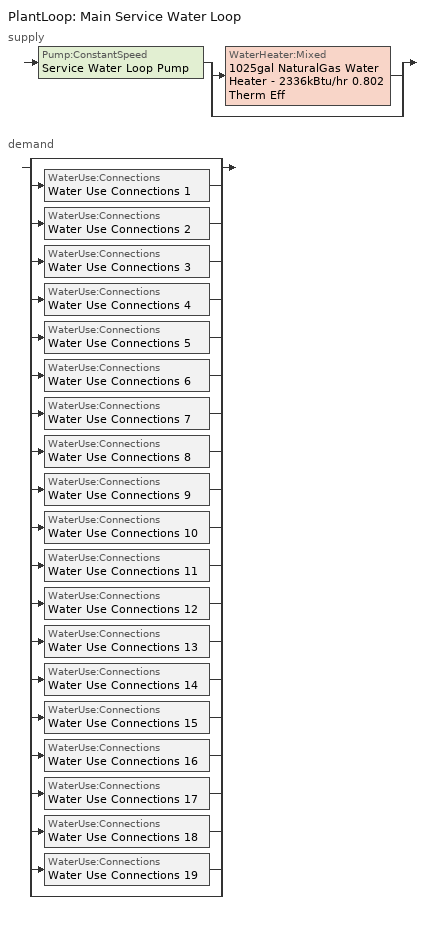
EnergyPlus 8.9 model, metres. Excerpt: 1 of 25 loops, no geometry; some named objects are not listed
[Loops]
PlantLoop 'Main Service Water Loop'
 supply: Pump:ConstantSpeed 'Service Water Loop Pump' > split
  | WaterHeater:Mixed '1025gal NaturalGas Water Heater - 2336kBtu/hr 0.802 Therm Eff'
  | bypass
 demand: split
  | bypass
  | WaterUse:Connections 'Water Use Connections 1'
  | WaterUse:Connections 'Water Use Connections 2'
  | WaterUse:Connections 'Water Use Connections 3'
  | WaterUse:Connections 'Water Use Connections 4'
  | WaterUse:Connections 'Water Use Connections 5'
  | WaterUse:Connections 'Water Use Connections 6'
  | WaterUse:Connections 'Water Use Connections 7'
  | WaterUse:Connections 'Water Use Connections 8'
  | WaterUse:Connections 'Water Use Connections 9'
  | WaterUse:Connections 'Water Use Connections 10'
  | WaterUse:Connections 'Water Use Connections 11'
  | WaterUse:Connections 'Water Use Connections 12'
  | WaterUse:Connections 'Water Use Connections 13'
  | WaterUse:Connections 'Water Use Connections 14'
  | WaterUse:Connections 'Water Use Connections 15'
  | WaterUse:Connections 'Water Use Connections 16'
  | WaterUse:Connections 'Water Use Connections 17'
  | WaterUse:Connections 'Water Use Connections 18'
  | WaterUse:Connections 'Water Use Connections 19'
  | bypass
[SetpointManager:Scheduled]
Service hot water setpoint manager: Control Variable=Temperature; Schedule=Service Water Loop Temp - 140F
[PlantLoop]
Main Service Water Loop: Fluid Type=Water; Plant Equipment Operation Scheme=Main Service Water Loop Operation Schemes; Maximum Loop Temperature {C}=60; Minimum Loop Temperature {C}=10; Maximum Loop Flow Rate {m3/s}=Autosize; Minimum Loop Flow Rate {m3/s}=0; Plant Loop Volume {m3}=Autocalculate; Load Distribution Scheme=Optimal; Plant Loop Demand Calculation Scheme=SingleSetpoint
[Sizing:Plant]
Main Service Water Loop: Loop Type=Heating; Design Loop Exit Temperature {C}=60; Loop Design Temperature Difference {deltaC}=5; Sizing Option=NonCoincident; Zone Timesteps in Averaging Window=1; Coincident Sizing Factor Mode=None
[Pump:ConstantSpeed]
Service Water Loop Pump: Design Flow Rate {m3/s}=Autosize; Design Pump Head {Pa}=1.31043e+06; Design Power Consumption {W}=Autosize; Motor Efficiency=0.895; Fraction of Motor Inefficiencies to Fluid Stream=0; Pump Control Type=Intermittent; Design Power Sizing Method=PowerPerFlowPerPressure; Design Electric Power per Unit Flow Rate {W/(m3/s)}=348701.1; Design Shaft Power per Unit Flow Rate per Unit Head=1.28205
[PlantEquipmentOperationSchemes]
Main Service Water Loop Operation Schemes: Control Scheme Object Type 1=PlantEquipmentOperation:HeatingLoad; Control Scheme Name 1=Main Service Water Loop Heating Operation Scheme; Control Scheme Schedule Name 1=Always On Discrete
[PlantEquipmentList]
Main Service Water Loop Heating Equipment List: WaterHeater:Mixed, 1025gal NaturalGas Water Heater - 2336kBtu/hr 0.802 Therm Eff
[PlantEquipmentOperation:HeatingLoad]
Main Service Water Loop Heating Operation Scheme: Load Range Lower Limit 1 {W}=0; Load Range Upper Limit 1 {W}=1000000000; Range Equipment List Name 1=Main Service Water Loop Heating Equipment List
[WaterHeater:Mixed]
1025gal NaturalGas Water Heater - 2336kBtu/hr 0.802 Therm Eff: Tank Volume {m3}=3.87816; Setpoint Temperature Schedule=Service Water Loop Temp - 140F; Deadband Temperature Difference {deltaC}=2; Maximum Temperature Limit {C}=82.2222; Heater Control Type=Cycle; Heater Maximum Capacity {W}=684479; Heater Ignition Minimum Flow Rate {m3/s}=0; Heater Ignition Delay {s}=0; Heater Fuel Type=NaturalGas; Heater Thermal Efficiency=0.802206; Part Load Factor Curve=SWH-EFFFPLR-NECB2011; Off Cycle Parasitic Fuel Consumption Rate {W}=20; Off Cycle Parasitic Fuel Type=NaturalGas; Off Cycle Parasitic Heat Fraction to Tank=0.8; On Cycle Parasitic Fuel Consumption Rate {W}=0; On Cycle Parasitic Fuel Type=NaturalGas; On Cycle Parasitic Heat Fraction to Tank=0; Ambient Temperature Indicator=Schedule; Ambient Temperature Schedule=Water Heater Ambient Temp Schedule - 70F; Off Cycle Loss Coefficient to Ambient Temperature {W/K}=38.8278; Off Cycle Loss Fraction to Zone=1; On Cycle Loss Coefficient to Ambient Temperature {W/K}=38.8278; On Cycle Loss Fraction to Zone=1; Use Side Effectiveness=1; Source Side Effectiveness=1; Use Side Design Flow Rate {m3/s}=Autosize; Source Side Design Flow Rate {m3/s}=Autosize; Indirect Water Heating Recovery Time {hr}=1.5; Source Side Flow Control Mode=IndirectHeatPrimarySetpoint
[WaterUse:Connections]
Name | Water Use Equipment Name 1
Water Use Connections 1 | Fire station sleeping quarters-space function Service Water Use 4.21gal/min
Water Use Connections 2 | Gymnasium/fitness centre exercise area-space function Service Water Use 2.84gal/min
Water Use Connections 3 | Gymnasium/fitness centre playing area-space function Service Water Use 2.84gal/min
Water Use Connections 4 | Health care facility exam/treatment room-space function Service Water Use 0.71gal/min
Water Use Connections 5 | Health care facility imaging room-space function Service Water Use 0.71gal/min
Water Use Connections 6 | Health care facility nursery-space function Service Water Use 0.71gal/min
Water Use Connections 7 | Health care facility nurses station-space function Service Water Use 0.36gal/min
Water Use Connections 8 | Health care facility operating room-space function Service Water Use 2.37gal/min
Water Use Connections 9 | Health care facility patient room-space function Service Water Use 0.71gal/min
Water Use Connections 10 | Health care facility physical therapy room-space function Service Water Use 0.36gal/min
Water Use Connections 11 | Health care facility recovery room-space function Service Water Use 1.89gal/min
Water Use Connections 12 | Library reading area-space function Service Water Use 0.95gal/min
Water Use Connections 13 | Library stacks-space function Service Water Use 0.71gal/min
Water Use Connections 14 | Manufacturing facility detailed manufacturing area-space function Service Water Use 0.47gal/min
Water Use Connections 15 | Manufacturing facility equipment room-space function Service Water Use 0.47gal/min
Water Use Connections 16 | Manufacturing facility extra high bay area (> 15 m floor-to-ceiling height)-space function Service Water Use 0.47gal/min
Water Use Connections 17 | Manufacturing facility high bay area (7.5 to 15 m floor-to-ceiling height)-space function Service Water Use 0.47gal/min
Water Use Connections 18 | Manufacturing facility low bay area (< 7.5 m floor-to-ceiling height)-space function Service Water Use 0.47gal/min
Water Use Connections 19 | Museum general exhibition area-space function Service Water Use 2.53gal/min
[WaterUse:Equipment]
Name | Peak Flow Rate {m3/s} | Flow Rate Fraction Schedule | Target Temperature Schedule | Zone | Sensible Fraction Schedule | Latent Fraction Schedule
Fire station sleeping quarters-space function Service Water Use 4.21gal/min | 0.000265562 | NECB-G-Service Water Heating | Schedule Ruleset 5 | Sp-Fire station sleeping quarters-Space Function Sys-3 Flr-4 Sch-G HPlcmt-core ZN | Schedule Ruleset 3 | Schedule Ruleset 4
Gymnasium/fitness centre exercise area-space function Service Water Use 2.84gal/min | 0.000179254 | NECB-B-Service Water Heating | Schedule Ruleset 8 | Sp-Gymnasium/Fitness centre exercise area-Space Function Sys-6 Flr-4 Sch-B HPlcmt-north ZN | Schedule Ruleset 6 | Schedule Ruleset 7
Gymnasium/fitness centre playing area-space function Service Water Use 2.84gal/min | 0.000179254 | NECB-B-Service Water Heating | Schedule Ruleset 11 | Sp-Gymnasium/Fitness centre playing area-Space Function Sys-6 Flr-4 Sch-B HPlcmt-west ZN | Schedule Ruleset 9 | Schedule Ruleset 10
Health care facility exam/treatment room-space function Service Water Use 0.71gal/min | 4.48135e-05 | NECB-C-Service Water Heating | Schedule Ruleset 14 | Sp-Health care facility exam/treatment room-Space Function Sys-3 Flr-3 Sch-C HPlcmt-east ZN | Schedule Ruleset 12 | Schedule Ruleset 13
Health care facility imaging room-space function Service Water Use 0.71gal/min | 4.48135e-05 | NECB-H-Service Water Heating | Schedule Ruleset 17 | Sp-Health care facility imaging room-Space Function Sys-3 Flr-3 Sch-H HPlcmt-west ZN | Schedule Ruleset 15 | Schedule Ruleset 16
Health care facility nursery-space function Service Water Use 0.71gal/min | 4.48135e-05 | NECB-H-Service Water Heating | Schedule Ruleset 20 | Sp-Health care facility nursery-Space Function Sys-3 Flr-4 Sch-H HPlcmt-east ZN | Schedule Ruleset 18 | Schedule Ruleset 19
Health care facility nurses station-space function Service Water Use 0.36gal/min | 2.24068e-05 | NECB-H-Service Water Heating | Schedule Ruleset 23 | Sp-Health care facility nurses station-Space Function Sys-3 Flr-1 Sch-H HPlcmt-west ZN | Schedule Ruleset 21 | Schedule Ruleset 22
Health care facility operating room-space function Service Water Use 2.37gal/min | 0.000149378 | NECB-H-Service Water Heating | Schedule Ruleset 26 | Sp-Health care facility operating room-Space Function Sys-3 Flr-1 Sch-H HPlcmt-north ZN | Schedule Ruleset 24 | Schedule Ruleset 25
Health care facility patient room-space function Service Water Use 0.71gal/min | 4.48135e-05 | NECB-H-Service Water Heating | Schedule Ruleset 29 | Sp-Health care facility patient room-Space Function Sys-3 Flr-1 Sch-H HPlcmt-south ZN | Schedule Ruleset 27 | Schedule Ruleset 28
Health care facility physical therapy room-space function Service Water Use 0.36gal/min | 2.24068e-05 | NECB-C-Service Water Heating | Schedule Ruleset 32 | Sp-Health care facility physical therapy room-Space Function Sys-3 Flr-1 Sch-C HPlcmt-east ZN | Schedule Ruleset 30 | Schedule Ruleset 31
Health care facility recovery room-space function Service Water Use 1.89gal/min | 0.000119503 | NECB-H-Service Water Heating | Schedule Ruleset 35 | Sp-Health care facility recovery room-Space Function Sys-3 Flr-3 Sch-H HPlcmt-core ZN | Schedule Ruleset 33 | Schedule Ruleset 34
Library reading area-space function Service Water Use 0.95gal/min | 5.97514e-05 | NECB-C-Service Water Heating | Schedule Ruleset 38 | Sp-Library reading area-Space Function Sys-6 Flr-1 Sch-C HPlcmt-core ZN | Schedule Ruleset 36 | Schedule Ruleset 37
Library stacks-space function Service Water Use 0.71gal/min | 4.48135e-05 | NECB-C-Service Water Heating | Schedule Ruleset 41 | Sp-Library stacks-Space Function Sys-6 Flr-2 Sch-C HPlcmt-west ZN | Schedule Ruleset 39 | Schedule Ruleset 40
Manufacturing facility detailed manufacturing area-space function Service Water Use 0.47gal/min | 2.98757e-05 | NECB-A-Service Water Heating | Schedule Ruleset 44 | Sp-Manufacturing facility detailed manufacturing area-Space Function Sys-3 Flr-3 Sch-A HPlcmt-north ZN | Schedule Ruleset 42 | Schedule Ruleset 43
Manufacturing facility equipment room-space function Service Water Use 0.47gal/min | 2.98757e-05 | NECB-A-Service Water Heating | Schedule Ruleset 47 | Sp-Manufacturing facility equipment room-Space Function Sys-3 Flr-2 Sch-A HPlcmt-east ZN | Schedule Ruleset 45 | Schedule Ruleset 46
Manufacturing facility extra high bay area (> 15 m floor-to-ceiling height)-space function Service Water Use 0.47gal/min | 2.98757e-05 | NECB-A-Service Water Heating | Schedule Ruleset 50 | Sp-Manufacturing facility extra high bay area (> 15 m floor-to-ceiling height)-Space Function Sys-3 Flr-3 Sch-A HPlcmt-south ZN | Schedule Ruleset 48 | Schedule Ruleset 49
Manufacturing facility high bay area (7.5 to 15 m floor-to-ceiling height)-space function Service Water Use 0.47gal/min | 2.98757e-05 | NECB-A-Service Water Heating | Schedule Ruleset 53 | Sp-Manufacturing facility high bay area (7.5 to 15 m floor-to-ceiling height)-Space Function Sys-3 Flr-2 Sch-A HPlcmt-north ZN | Schedule Ruleset 51 | Schedule Ruleset 52
Manufacturing facility low bay area (< 7.5 m floor-to-ceiling height)-space function Service Water Use 0.47gal/min | 2.98757e-05 | NECB-A-Service Water Heating | Schedule Ruleset 56 | Sp-Manufacturing facility low bay area (< 7.5 m floor-to-ceiling height)-Space Function Sys-3 Flr-2 Sch-A HPlcmt-south ZN | Schedule Ruleset 54 | Schedule Ruleset 55
Museum general exhibition area-space function Service Water Use 2.53gal/min | 0.000159337 | NECB-C-Service Water Heating | Schedule Ruleset 59 | Sp-Museum general exhibition area-Space Function Sys-2 Flr-2 Sch-C HPlcmt-core ZN | Schedule Ruleset 57 | Schedule Ruleset 58
[Schedule:Day:Interval]
NECB-A-Service Water Heating Default; NECB-A-Service Water Heating Default|Wkdy Day: No, 07:00, 0.05, 08:00, 0.1, 10:00, 0.5, 16:00, 0.9, 17:00, 0.7, 18:00, 0.5, 19:00, 0.3, 22:00, 0.2, 24:00, 0.05
NECB-A-Service Water Heating Sat Day; NECB-A-Service Water Heating Sun|Hol Day; Schedule Day 12; Schedule Day 15; Schedule Day 18; Schedule Day 21; Schedule Day 24; Schedule Day 27; Schedule Day 30; Schedule Day 33; Schedule Day 36; Schedule Day 39; Schedule Day 42; Schedule Day 45; Schedule Day 48; Schedule Day 51; Schedule Day 54; Schedule Day 57; Schedule Day 60; Schedule Day 63; Schedule Day 66: No, 24:00, 0.05
NECB-B-Service Water Heating Default; NECB-B-Service Water Heating Default|Wkdy Day: No, 01:00, 0.6, 02:00, 0.5, 09:00, 0.05, 11:00, 0.7, 12:00, 0.4, 13:00, 0.5, 15:00, 0.6, 16:00, 0.4, 18:00, 0.3, 19:00, 0.4, 20:00, 0.5, 22:00, 0.8, 24:00, 0.9
NECB-B-Service Water Heating Sat Day: No, 01:00, 0.7, 02:00, 0.6, 09:00, 0.05, 11:00, 0.7, 12:00, 0.4, 13:00, 0.5, 15:00, 0.6, 16:00, 0.4, 18:00, 0.3, 19:00, 0.4, 20:00, 0.5, 22:00, 0.8, 24:00, 0.9
NECB-B-Service Water Heating Sun|Hol Day: No, 01:00, 0.5, 02:00, 0.6, 09:00, 0.05, 11:00, 0.7, 12:00, 0.4, 13:00, 0.5, 15:00, 0.6, 16:00, 0.4, 18:00, 0.3, 19:00, 0.4, 20:00, 0.5, 22:00, 0.8, 24:00, 0.5
NECB-C-Service Water Heating Default; NECB-C-Service Water Heating Default|Wkdy Day: No, 08:00, 0.05, 09:00, 0.1, 10:00, 0.2, 11:00, 0.3, 12:00, 0.4, 16:00, 0.8, 17:00, 0.6, 18:00, 0.4, 19:00, 0.3, 21:00, 0.2, 24:00, 0.05
NECB-C-Service Water Heating Sat Day: No, 08:00, 0.05, 09:00, 0.1, 10:00, 0.2, 11:00, 0.3, 12:00, 0.5, 16:00, 0.9, 17:00, 0.7, 18:00, 0.5, 19:00, 0.3, 21:00, 0.2, 24:00, 0.05
NECB-C-Service Water Heating Sun|Hol Day: No, 08:00, 0.05, 09:00, 0.1, 10:00, 0.2, 11:00, 0.3, 12:00, 0.5, 17:00, 0.9, 18:00, 0.5, 19:00, 0.3, 24:00, 0.05
NECB-G-Service Water Heating Default; NECB-G-Service Water Heating Default|Wkdy Day: No, 01:00, 0.1, 06:00, 0.05, 07:00, 0.2, 08:00, 0.8, 09:00, 0.7, 10:00, 0.5, 11:00, 0.4, 14:00, 0.2, 15:00, 0.3, 17:00, 0.5, 19:00, 0.7, 21:00, 0.4, 23:00, 0.2, 24:00, 0.1
NECB-G-Service Water Heating Sat Day: No, 01:00, 0.1, 07:00, 0.05, 08:00, 0.2, 11:00, 0.5, 15:00, 0.3, 16:00, 0.7, 17:00, 0.9, 19:00, 0.7, 20:00, 0.6, 21:00, 0.5, 22:00, 0.4, 23:00, 0.3, 24:00, 0.2
NECB-G-Service Water Heating Sun|Hol Day: No, 01:00, 0.1, 08:00, 0.05, 09:00, 0.2, 11:00, 0.3, 13:00, 0.2, 14:00, 0.3, 15:00, 0.4, 16:00, 0.5, 17:00, 0.6, 18:00, 0.7, 19:00, 0.4, 20:00, 0.3, 24:00, 0.2
NECB-H-Service Water Heating Default; NECB-H-Service Water Heating Default|Wkdy Day; NECB-H-Service Water Heating Sat Day; NECB-H-Service Water Heating Sun|Hol Day: No, 24:00, 0.9
Schedule Day 11; Schedule Day 14; Schedule Day 17; Schedule Day 20; Schedule Day 23; Schedule Day 26; Schedule Day 29; Schedule Day 32; Schedule Day 35; Schedule Day 38; Schedule Day 41; Schedule Day 44; Schedule Day 47; Schedule Day 50; Schedule Day 53; Schedule Day 56; Schedule Day 59; Schedule Day 62; Schedule Day 65: No, 24:00, 0.2
Schedule Day 13; Schedule Day 16; Schedule Day 19; Schedule Day 22; Schedule Day 25; Schedule Day 28; Schedule Day 31; Schedule Day 34; Schedule Day 37; Schedule Day 40; Schedule Day 43; Schedule Day 46; Schedule Day 49; Schedule Day 52; Schedule Day 55; Schedule Day 58; Schedule Day 61; Schedule Day 64; Schedule Day 67; Service Water Loop Temp - 140F Default: No, 24:00, 60
Water Heater Ambient Temp Schedule - 70F Default: No, 24:00, 21.1111
[Schedule:Week:Daily]
NECB-A-Service Water Heating Week Rule - Jan1-Dec31: NECB-A-Service Water Heating Sun|Hol Day, NECB-A-Service Water Heating Default|Wkdy Day, NECB-A-Service Water Heating Default|Wkdy Day, NECB-A-Service Water Heating Default|Wkdy Day, NECB-A-Service Water Heating Default|Wkdy Day, NECB-A-Service Water Heating Default|Wkdy Day, NECB-A-Service Water Heating Sat Day, NECB-A-Service Water Heating Default, NECB-A-Service Water Heating Default, NECB-A-Service Water Heating Default, NECB-A-Service Water Heating Default, NECB-A-Service Water Heating Default
NECB-B-Service Water Heating Week Rule - Jan1-Dec31: NECB-B-Service Water Heating Sun|Hol Day, NECB-B-Service Water Heating Default|Wkdy Day, NECB-B-Service Water Heating Default|Wkdy Day, NECB-B-Service Water Heating Default|Wkdy Day, NECB-B-Service Water Heating Default|Wkdy Day, NECB-B-Service Water Heating Default|Wkdy Day, NECB-B-Service Water Heating Sat Day, NECB-B-Service Water Heating Default, NECB-B-Service Water Heating Default, NECB-B-Service Water Heating Default, NECB-B-Service Water Heating Default, NECB-B-Service Water Heating Default
NECB-C-Service Water Heating Week Rule - Jan1-Dec31: NECB-C-Service Water Heating Sun|Hol Day, NECB-C-Service Water Heating Default|Wkdy Day, NECB-C-Service Water Heating Default|Wkdy Day, NECB-C-Service Water Heating Default|Wkdy Day, NECB-C-Service Water Heating Default|Wkdy Day, NECB-C-Service Water Heating Default|Wkdy Day, NECB-C-Service Water Heating Sat Day, NECB-C-Service Water Heating Default, NECB-C-Service Water Heating Default, NECB-C-Service Water Heating Default, NECB-C-Service Water Heating Default, NECB-C-Service Water Heating Default
NECB-G-Service Water Heating Week Rule - Jan1-Dec31: NECB-G-Service Water Heating Sun|Hol Day, NECB-G-Service Water Heating Default|Wkdy Day, NECB-G-Service Water Heating Default|Wkdy Day, NECB-G-Service Water Heating Default|Wkdy Day, NECB-G-Service Water Heating Default|Wkdy Day, NECB-G-Service Water Heating Default|Wkdy Day, NECB-G-Service Water Heating Sat Day, NECB-G-Service Water Heating Default, NECB-G-Service Water Heating Default, NECB-G-Service Water Heating Default, NECB-G-Service Water Heating Default, NECB-G-Service Water Heating Default
NECB-H-Service Water Heating Week Rule - Jan1-Dec31: NECB-H-Service Water Heating Sun|Hol Day, NECB-H-Service Water Heating Default|Wkdy Day, NECB-H-Service Water Heating Default|Wkdy Day, NECB-H-Service Water Heating Default|Wkdy Day, NECB-H-Service Water Heating Default|Wkdy Day, NECB-H-Service Water Heating Default|Wkdy Day, NECB-H-Service Water Heating Sat Day, NECB-H-Service Water Heating Default, NECB-H-Service Water Heating Default, NECB-H-Service Water Heating Default, NECB-H-Service Water Heating Default, NECB-H-Service Water Heating Default
Schedule Ruleset 10 Week Rule - Jan1-Dec31: Schedule Day 18, Schedule Day 18, Schedule Day 18, Schedule Day 18, Schedule Day 18, Schedule Day 18, Schedule Day 18, Schedule Day 18, Schedule Day 18, Schedule Day 18, Schedule Day 18, Schedule Day 18
Schedule Ruleset 11 Week Rule - Jan1-Dec31: Schedule Day 19, Schedule Day 19, Schedule Day 19, Schedule Day 19, Schedule Day 19, Schedule Day 19, Schedule Day 19, Schedule Day 19, Schedule Day 19, Schedule Day 19, Schedule Day 19, Schedule Day 19
Schedule Ruleset 12 Week Rule - Jan1-Dec31: Schedule Day 20, Schedule Day 20, Schedule Day 20, Schedule Day 20, Schedule Day 20, Schedule Day 20, Schedule Day 20, Schedule Day 20, Schedule Day 20, Schedule Day 20, Schedule Day 20, Schedule Day 20
Schedule Ruleset 13 Week Rule - Jan1-Dec31: Schedule Day 21, Schedule Day 21, Schedule Day 21, Schedule Day 21, Schedule Day 21, Schedule Day 21, Schedule Day 21, Schedule Day 21, Schedule Day 21, Schedule Day 21, Schedule Day 21, Schedule Day 21
Schedule Ruleset 14 Week Rule - Jan1-Dec31: Schedule Day 22, Schedule Day 22, Schedule Day 22, Schedule Day 22, Schedule Day 22, Schedule Day 22, Schedule Day 22, Schedule Day 22, Schedule Day 22, Schedule Day 22, Schedule Day 22, Schedule Day 22
Schedule Ruleset 15 Week Rule - Jan1-Dec31: Schedule Day 23, Schedule Day 23, Schedule Day 23, Schedule Day 23, Schedule Day 23, Schedule Day 23, Schedule Day 23, Schedule Day 23, Schedule Day 23, Schedule Day 23, Schedule Day 23, Schedule Day 23
Schedule Ruleset 16 Week Rule - Jan1-Dec31: Schedule Day 24, Schedule Day 24, Schedule Day 24, Schedule Day 24, Schedule Day 24, Schedule Day 24, Schedule Day 24, Schedule Day 24, Schedule Day 24, Schedule Day 24, Schedule Day 24, Schedule Day 24
Schedule Ruleset 17 Week Rule - Jan1-Dec31: Schedule Day 25, Schedule Day 25, Schedule Day 25, Schedule Day 25, Schedule Day 25, Schedule Day 25, Schedule Day 25, Schedule Day 25, Schedule Day 25, Schedule Day 25, Schedule Day 25, Schedule Day 25
Schedule Ruleset 18 Week Rule - Jan1-Dec31: Schedule Day 26, Schedule Day 26, Schedule Day 26, Schedule Day 26, Schedule Day 26, Schedule Day 26, Schedule Day 26, Schedule Day 26, Schedule Day 26, Schedule Day 26, Schedule Day 26, Schedule Day 26
Schedule Ruleset 19 Week Rule - Jan1-Dec31: Schedule Day 27, Schedule Day 27, Schedule Day 27, Schedule Day 27, Schedule Day 27, Schedule Day 27, Schedule Day 27, Schedule Day 27, Schedule Day 27, Schedule Day 27, Schedule Day 27, Schedule Day 27
Schedule Ruleset 20 Week Rule - Jan1-Dec31: Schedule Day 28, Schedule Day 28, Schedule Day 28, Schedule Day 28, Schedule Day 28, Schedule Day 28, Schedule Day 28, Schedule Day 28, Schedule Day 28, Schedule Day 28, Schedule Day 28, Schedule Day 28
Schedule Ruleset 21 Week Rule - Jan1-Dec31: Schedule Day 29, Schedule Day 29, Schedule Day 29, Schedule Day 29, Schedule Day 29, Schedule Day 29, Schedule Day 29, Schedule Day 29, Schedule Day 29, Schedule Day 29, Schedule Day 29, Schedule Day 29
Schedule Ruleset 22 Week Rule - Jan1-Dec31: Schedule Day 30, Schedule Day 30, Schedule Day 30, Schedule Day 30, Schedule Day 30, Schedule Day 30, Schedule Day 30, Schedule Day 30, Schedule Day 30, Schedule Day 30, Schedule Day 30, Schedule Day 30
Schedule Ruleset 23 Week Rule - Jan1-Dec31: Schedule Day 31, Schedule Day 31, Schedule Day 31, Schedule Day 31, Schedule Day 31, Schedule Day 31, Schedule Day 31, Schedule Day 31, Schedule Day 31, Schedule Day 31, Schedule Day 31, Schedule Day 31
Schedule Ruleset 24 Week Rule - Jan1-Dec31: Schedule Day 32, Schedule Day 32, Schedule Day 32, Schedule Day 32, Schedule Day 32, Schedule Day 32, Schedule Day 32, Schedule Day 32, Schedule Day 32, Schedule Day 32, Schedule Day 32, Schedule Day 32
Schedule Ruleset 25 Week Rule - Jan1-Dec31: Schedule Day 33, Schedule Day 33, Schedule Day 33, Schedule Day 33, Schedule Day 33, Schedule Day 33, Schedule Day 33, Schedule Day 33, Schedule Day 33, Schedule Day 33, Schedule Day 33, Schedule Day 33
Schedule Ruleset 26 Week Rule - Jan1-Dec31: Schedule Day 34, Schedule Day 34, Schedule Day 34, Schedule Day 34, Schedule Day 34, Schedule Day 34, Schedule Day 34, Schedule Day 34, Schedule Day 34, Schedule Day 34, Schedule Day 34, Schedule Day 34
Schedule Ruleset 27 Week Rule - Jan1-Dec31: Schedule Day 35, Schedule Day 35, Schedule Day 35, Schedule Day 35, Schedule Day 35, Schedule Day 35, Schedule Day 35, Schedule Day 35, Schedule Day 35, Schedule Day 35, Schedule Day 35, Schedule Day 35
Schedule Ruleset 28 Week Rule - Jan1-Dec31: Schedule Day 36, Schedule Day 36, Schedule Day 36, Schedule Day 36, Schedule Day 36, Schedule Day 36, Schedule Day 36, Schedule Day 36, Schedule Day 36, Schedule Day 36, Schedule Day 36, Schedule Day 36
Schedule Ruleset 29 Week Rule - Jan1-Dec31: Schedule Day 37, Schedule Day 37, Schedule Day 37, Schedule Day 37, Schedule Day 37, Schedule Day 37, Schedule Day 37, Schedule Day 37, Schedule Day 37, Schedule Day 37, Schedule Day 37, Schedule Day 37
Schedule Ruleset 3 Week Rule - Jan1-Dec31: Schedule Day 11, Schedule Day 11, Schedule Day 11, Schedule Day 11, Schedule Day 11, Schedule Day 11, Schedule Day 11, Schedule Day 11, Schedule Day 11, Schedule Day 11, Schedule Day 11, Schedule Day 11
Schedule Ruleset 30 Week Rule - Jan1-Dec31: Schedule Day 38, Schedule Day 38, Schedule Day 38, Schedule Day 38, Schedule Day 38, Schedule Day 38, Schedule Day 38, Schedule Day 38, Schedule Day 38, Schedule Day 38, Schedule Day 38, Schedule Day 38
Schedule Ruleset 31 Week Rule - Jan1-Dec31: Schedule Day 39, Schedule Day 39, Schedule Day 39, Schedule Day 39, Schedule Day 39, Schedule Day 39, Schedule Day 39, Schedule Day 39, Schedule Day 39, Schedule Day 39, Schedule Day 39, Schedule Day 39
Schedule Ruleset 32 Week Rule - Jan1-Dec31: Schedule Day 40, Schedule Day 40, Schedule Day 40, Schedule Day 40, Schedule Day 40, Schedule Day 40, Schedule Day 40, Schedule Day 40, Schedule Day 40, Schedule Day 40, Schedule Day 40, Schedule Day 40
Schedule Ruleset 33 Week Rule - Jan1-Dec31: Schedule Day 41, Schedule Day 41, Schedule Day 41, Schedule Day 41, Schedule Day 41, Schedule Day 41, Schedule Day 41, Schedule Day 41, Schedule Day 41, Schedule Day 41, Schedule Day 41, Schedule Day 41
Schedule Ruleset 34 Week Rule - Jan1-Dec31: Schedule Day 42, Schedule Day 42, Schedule Day 42, Schedule Day 42, Schedule Day 42, Schedule Day 42, Schedule Day 42, Schedule Day 42, Schedule Day 42, Schedule Day 42, Schedule Day 42, Schedule Day 42
Schedule Ruleset 35 Week Rule - Jan1-Dec31: Schedule Day 43, Schedule Day 43, Schedule Day 43, Schedule Day 43, Schedule Day 43, Schedule Day 43, Schedule Day 43, Schedule Day 43, Schedule Day 43, Schedule Day 43, Schedule Day 43, Schedule Day 43
Schedule Ruleset 36 Week Rule - Jan1-Dec31: Schedule Day 44, Schedule Day 44, Schedule Day 44, Schedule Day 44, Schedule Day 44, Schedule Day 44, Schedule Day 44, Schedule Day 44, Schedule Day 44, Schedule Day 44, Schedule Day 44, Schedule Day 44
Schedule Ruleset 37 Week Rule - Jan1-Dec31: Schedule Day 45, Schedule Day 45, Schedule Day 45, Schedule Day 45, Schedule Day 45, Schedule Day 45, Schedule Day 45, Schedule Day 45, Schedule Day 45, Schedule Day 45, Schedule Day 45, Schedule Day 45
Schedule Ruleset 38 Week Rule - Jan1-Dec31: Schedule Day 46, Schedule Day 46, Schedule Day 46, Schedule Day 46, Schedule Day 46, Schedule Day 46, Schedule Day 46, Schedule Day 46, Schedule Day 46, Schedule Day 46, Schedule Day 46, Schedule Day 46
Schedule Ruleset 39 Week Rule - Jan1-Dec31: Schedule Day 47, Schedule Day 47, Schedule Day 47, Schedule Day 47, Schedule Day 47, Schedule Day 47, Schedule Day 47, Schedule Day 47, Schedule Day 47, Schedule Day 47, Schedule Day 47, Schedule Day 47
Schedule Ruleset 4 Week Rule - Jan1-Dec31: Schedule Day 12, Schedule Day 12, Schedule Day 12, Schedule Day 12, Schedule Day 12, Schedule Day 12, Schedule Day 12, Schedule Day 12, Schedule Day 12, Schedule Day 12, Schedule Day 12, Schedule Day 12
Schedule Ruleset 40 Week Rule - Jan1-Dec31: Schedule Day 48, Schedule Day 48, Schedule Day 48, Schedule Day 48, Schedule Day 48, Schedule Day 48, Schedule Day 48, Schedule Day 48, Schedule Day 48, Schedule Day 48, Schedule Day 48, Schedule Day 48
Schedule Ruleset 41 Week Rule - Jan1-Dec31: Schedule Day 49, Schedule Day 49, Schedule Day 49, Schedule Day 49, Schedule Day 49, Schedule Day 49, Schedule Day 49, Schedule Day 49, Schedule Day 49, Schedule Day 49, Schedule Day 49, Schedule Day 49
Schedule Ruleset 42 Week Rule - Jan1-Dec31: Schedule Day 50, Schedule Day 50, Schedule Day 50, Schedule Day 50, Schedule Day 50, Schedule Day 50, Schedule Day 50, Schedule Day 50, Schedule Day 50, Schedule Day 50, Schedule Day 50, Schedule Day 50
Schedule Ruleset 43 Week Rule - Jan1-Dec31: Schedule Day 51, Schedule Day 51, Schedule Day 51, Schedule Day 51, Schedule Day 51, Schedule Day 51, Schedule Day 51, Schedule Day 51, Schedule Day 51, Schedule Day 51, Schedule Day 51, Schedule Day 51
Schedule Ruleset 44 Week Rule - Jan1-Dec31: Schedule Day 52, Schedule Day 52, Schedule Day 52, Schedule Day 52, Schedule Day 52, Schedule Day 52, Schedule Day 52, Schedule Day 52, Schedule Day 52, Schedule Day 52, Schedule Day 52, Schedule Day 52
Schedule Ruleset 45 Week Rule - Jan1-Dec31: Schedule Day 53, Schedule Day 53, Schedule Day 53, Schedule Day 53, Schedule Day 53, Schedule Day 53, Schedule Day 53, Schedule Day 53, Schedule Day 53, Schedule Day 53, Schedule Day 53, Schedule Day 53
Schedule Ruleset 46 Week Rule - Jan1-Dec31: Schedule Day 54, Schedule Day 54, Schedule Day 54, Schedule Day 54, Schedule Day 54, Schedule Day 54, Schedule Day 54, Schedule Day 54, Schedule Day 54, Schedule Day 54, Schedule Day 54, Schedule Day 54
Schedule Ruleset 47 Week Rule - Jan1-Dec31: Schedule Day 55, Schedule Day 55, Schedule Day 55, Schedule Day 55, Schedule Day 55, Schedule Day 55, Schedule Day 55, Schedule Day 55, Schedule Day 55, Schedule Day 55, Schedule Day 55, Schedule Day 55
Schedule Ruleset 48 Week Rule - Jan1-Dec31: Schedule Day 56, Schedule Day 56, Schedule Day 56, Schedule Day 56, Schedule Day 56, Schedule Day 56, Schedule Day 56, Schedule Day 56, Schedule Day 56, Schedule Day 56, Schedule Day 56, Schedule Day 56
Schedule Ruleset 49 Week Rule - Jan1-Dec31: Schedule Day 57, Schedule Day 57, Schedule Day 57, Schedule Day 57, Schedule Day 57, Schedule Day 57, Schedule Day 57, Schedule Day 57, Schedule Day 57, Schedule Day 57, Schedule Day 57, Schedule Day 57
Schedule Ruleset 5 Week Rule - Jan1-Dec31: Schedule Day 13, Schedule Day 13, Schedule Day 13, Schedule Day 13, Schedule Day 13, Schedule Day 13, Schedule Day 13, Schedule Day 13, Schedule Day 13, Schedule Day 13, Schedule Day 13, Schedule Day 13
Schedule Ruleset 50 Week Rule - Jan1-Dec31: Schedule Day 58, Schedule Day 58, Schedule Day 58, Schedule Day 58, Schedule Day 58, Schedule Day 58, Schedule Day 58, Schedule Day 58, Schedule Day 58, Schedule Day 58, Schedule Day 58, Schedule Day 58
Schedule Ruleset 51 Week Rule - Jan1-Dec31: Schedule Day 59, Schedule Day 59, Schedule Day 59, Schedule Day 59, Schedule Day 59, Schedule Day 59, Schedule Day 59, Schedule Day 59, Schedule Day 59, Schedule Day 59, Schedule Day 59, Schedule Day 59
Schedule Ruleset 52 Week Rule - Jan1-Dec31: Schedule Day 60, Schedule Day 60, Schedule Day 60, Schedule Day 60, Schedule Day 60, Schedule Day 60, Schedule Day 60, Schedule Day 60, Schedule Day 60, Schedule Day 60, Schedule Day 60, Schedule Day 60
Schedule Ruleset 53 Week Rule - Jan1-Dec31: Schedule Day 61, Schedule Day 61, Schedule Day 61, Schedule Day 61, Schedule Day 61, Schedule Day 61, Schedule Day 61, Schedule Day 61, Schedule Day 61, Schedule Day 61, Schedule Day 61, Schedule Day 61
Schedule Ruleset 54 Week Rule - Jan1-Dec31: Schedule Day 62, Schedule Day 62, Schedule Day 62, Schedule Day 62, Schedule Day 62, Schedule Day 62, Schedule Day 62, Schedule Day 62, Schedule Day 62, Schedule Day 62, Schedule Day 62, Schedule Day 62
Schedule Ruleset 55 Week Rule - Jan1-Dec31: Schedule Day 63, Schedule Day 63, Schedule Day 63, Schedule Day 63, Schedule Day 63, Schedule Day 63, Schedule Day 63, Schedule Day 63, Schedule Day 63, Schedule Day 63, Schedule Day 63, Schedule Day 63
Schedule Ruleset 56 Week Rule - Jan1-Dec31: Schedule Day 64, Schedule Day 64, Schedule Day 64, Schedule Day 64, Schedule Day 64, Schedule Day 64, Schedule Day 64, Schedule Day 64, Schedule Day 64, Schedule Day 64, Schedule Day 64, Schedule Day 64
Schedule Ruleset 57 Week Rule - Jan1-Dec31: Schedule Day 65, Schedule Day 65, Schedule Day 65, Schedule Day 65, Schedule Day 65, Schedule Day 65, Schedule Day 65, Schedule Day 65, Schedule Day 65, Schedule Day 65, Schedule Day 65, Schedule Day 65
Schedule Ruleset 58 Week Rule - Jan1-Dec31: Schedule Day 66, Schedule Day 66, Schedule Day 66, Schedule Day 66, Schedule Day 66, Schedule Day 66, Schedule Day 66, Schedule Day 66, Schedule Day 66, Schedule Day 66, Schedule Day 66, Schedule Day 66
Schedule Ruleset 59 Week Rule - Jan1-Dec31: Schedule Day 67, Schedule Day 67, Schedule Day 67, Schedule Day 67, Schedule Day 67, Schedule Day 67, Schedule Day 67, Schedule Day 67, Schedule Day 67, Schedule Day 67, Schedule Day 67, Schedule Day 67
Schedule Ruleset 6 Week Rule - Jan1-Dec31: Schedule Day 14, Schedule Day 14, Schedule Day 14, Schedule Day 14, Schedule Day 14, Schedule Day 14, Schedule Day 14, Schedule Day 14, Schedule Day 14, Schedule Day 14, Schedule Day 14, Schedule Day 14
Schedule Ruleset 7 Week Rule - Jan1-Dec31: Schedule Day 15, Schedule Day 15, Schedule Day 15, Schedule Day 15, Schedule Day 15, Schedule Day 15, Schedule Day 15, Schedule Day 15, Schedule Day 15, Schedule Day 15, Schedule Day 15, Schedule Day 15
Schedule Ruleset 8 Week Rule - Jan1-Dec31: Schedule Day 16, Schedule Day 16, Schedule Day 16, Schedule Day 16, Schedule Day 16, Schedule Day 16, Schedule Day 16, Schedule Day 16, Schedule Day 16, Schedule Day 16, Schedule Day 16, Schedule Day 16
Schedule Ruleset 9 Week Rule - Jan1-Dec31: Schedule Day 17, Schedule Day 17, Schedule Day 17, Schedule Day 17, Schedule Day 17, Schedule Day 17, Schedule Day 17, Schedule Day 17, Schedule Day 17, Schedule Day 17, Schedule Day 17, Schedule Day 17
Service Water Loop Temp - 140F Week Rule - Jan1-Dec31: Service Water Loop Temp - 140F Default, Service Water Loop Temp - 140F Default, Service Water Loop Temp - 140F Default, Service Water Loop Temp - 140F Default, Service Water Loop Temp - 140F Default, Service Water Loop Temp - 140F Default, Service Water Loop Temp - 140F Default, Service Water Loop Temp - 140F Default, Service Water Loop Temp - 140F Default, Service Water Loop Temp - 140F Default, Service Water Loop Temp - 140F Default, Service Water Loop Temp - 140F Default
Water Heater Ambient Temp Schedule - 70F Week Rule - Jan1-Dec31: Water Heater Ambient Temp Schedule - 70F Default, Water Heater Ambient Temp Schedule - 70F Default, Water Heater Ambient Temp Schedule - 70F Default, Water Heater Ambient Temp Schedule - 70F Default, Water Heater Ambient Temp Schedule - 70F Default, Water Heater Ambient Temp Schedule - 70F Default, Water Heater Ambient Temp Schedule - 70F Default, Water Heater Ambient Temp Schedule - 70F Default, Water Heater Ambient Temp Schedule - 70F Default, Water Heater Ambient Temp Schedule - 70F Default, Water Heater Ambient Temp Schedule - 70F Default, Water Heater Ambient Temp Schedule - 70F Default
[Schedule:Year]
NECB-A-Service Water Heating: NECB-A-Service Water Heating Week Rule - Jan1-Dec31, 1, 1, 12, 31
NECB-B-Service Water Heating: NECB-B-Service Water Heating Week Rule - Jan1-Dec31, 1, 1, 12, 31
NECB-C-Service Water Heating: NECB-C-Service Water Heating Week Rule - Jan1-Dec31, 1, 1, 12, 31
NECB-G-Service Water Heating: NECB-G-Service Water Heating Week Rule - Jan1-Dec31, 1, 1, 12, 31
NECB-H-Service Water Heating: NECB-H-Service Water Heating Week Rule - Jan1-Dec31, 1, 1, 12, 31
Schedule Ruleset 10: Schedule Ruleset 10 Week Rule - Jan1-Dec31, 1, 1, 12, 31
Schedule Ruleset 11: Schedule Ruleset 11 Week Rule - Jan1-Dec31, 1, 1, 12, 31
Schedule Ruleset 12: Schedule Ruleset 12 Week Rule - Jan1-Dec31, 1, 1, 12, 31
Schedule Ruleset 13: Schedule Ruleset 13 Week Rule - Jan1-Dec31, 1, 1, 12, 31
Schedule Ruleset 14: Schedule Ruleset 14 Week Rule - Jan1-Dec31, 1, 1, 12, 31
Schedule Ruleset 15: Schedule Ruleset 15 Week Rule - Jan1-Dec31, 1, 1, 12, 31
Schedule Ruleset 16: Schedule Ruleset 16 Week Rule - Jan1-Dec31, 1, 1, 12, 31
Schedule Ruleset 17: Schedule Ruleset 17 Week Rule - Jan1-Dec31, 1, 1, 12, 31
Schedule Ruleset 18: Schedule Ruleset 18 Week Rule - Jan1-Dec31, 1, 1, 12, 31
Schedule Ruleset 19: Schedule Ruleset 19 Week Rule - Jan1-Dec31, 1, 1, 12, 31
Schedule Ruleset 20: Schedule Ruleset 20 Week Rule - Jan1-Dec31, 1, 1, 12, 31
Schedule Ruleset 21: Schedule Ruleset 21 Week Rule - Jan1-Dec31, 1, 1, 12, 31
Schedule Ruleset 22: Schedule Ruleset 22 Week Rule - Jan1-Dec31, 1, 1, 12, 31
Schedule Ruleset 23: Schedule Ruleset 23 Week Rule - Jan1-Dec31, 1, 1, 12, 31
Schedule Ruleset 24: Schedule Ruleset 24 Week Rule - Jan1-Dec31, 1, 1, 12, 31
Schedule Ruleset 25: Schedule Ruleset 25 Week Rule - Jan1-Dec31, 1, 1, 12, 31
Schedule Ruleset 26: Schedule Ruleset 26 Week Rule - Jan1-Dec31, 1, 1, 12, 31
Schedule Ruleset 27: Schedule Ruleset 27 Week Rule - Jan1-Dec31, 1, 1, 12, 31
Schedule Ruleset 28: Schedule Ruleset 28 Week Rule - Jan1-Dec31, 1, 1, 12, 31
Schedule Ruleset 29: Schedule Ruleset 29 Week Rule - Jan1-Dec31, 1, 1, 12, 31
Schedule Ruleset 3: Schedule Ruleset 3 Week Rule - Jan1-Dec31, 1, 1, 12, 31
Schedule Ruleset 30: Schedule Ruleset 30 Week Rule - Jan1-Dec31, 1, 1, 12, 31
Schedule Ruleset 31: Schedule Ruleset 31 Week Rule - Jan1-Dec31, 1, 1, 12, 31
Schedule Ruleset 32: Schedule Ruleset 32 Week Rule - Jan1-Dec31, 1, 1, 12, 31
Schedule Ruleset 33: Schedule Ruleset 33 Week Rule - Jan1-Dec31, 1, 1, 12, 31
Schedule Ruleset 34: Schedule Ruleset 34 Week Rule - Jan1-Dec31, 1, 1, 12, 31
Schedule Ruleset 35: Schedule Ruleset 35 Week Rule - Jan1-Dec31, 1, 1, 12, 31
Schedule Ruleset 36: Schedule Ruleset 36 Week Rule - Jan1-Dec31, 1, 1, 12, 31
Schedule Ruleset 37: Schedule Ruleset 37 Week Rule - Jan1-Dec31, 1, 1, 12, 31
Schedule Ruleset 38: Schedule Ruleset 38 Week Rule - Jan1-Dec31, 1, 1, 12, 31
Schedule Ruleset 39: Schedule Ruleset 39 Week Rule - Jan1-Dec31, 1, 1, 12, 31
Schedule Ruleset 4: Schedule Ruleset 4 Week Rule - Jan1-Dec31, 1, 1, 12, 31
Schedule Ruleset 40: Schedule Ruleset 40 Week Rule - Jan1-Dec31, 1, 1, 12, 31
Schedule Ruleset 41: Schedule Ruleset 41 Week Rule - Jan1-Dec31, 1, 1, 12, 31
Schedule Ruleset 42: Schedule Ruleset 42 Week Rule - Jan1-Dec31, 1, 1, 12, 31
Schedule Ruleset 43: Schedule Ruleset 43 Week Rule - Jan1-Dec31, 1, 1, 12, 31
Schedule Ruleset 44: Schedule Ruleset 44 Week Rule - Jan1-Dec31, 1, 1, 12, 31
Schedule Ruleset 45: Schedule Ruleset 45 Week Rule - Jan1-Dec31, 1, 1, 12, 31
Schedule Ruleset 46: Schedule Ruleset 46 Week Rule - Jan1-Dec31, 1, 1, 12, 31
Schedule Ruleset 47: Schedule Ruleset 47 Week Rule - Jan1-Dec31, 1, 1, 12, 31
Schedule Ruleset 48: Schedule Ruleset 48 Week Rule - Jan1-Dec31, 1, 1, 12, 31
Schedule Ruleset 49: Schedule Ruleset 49 Week Rule - Jan1-Dec31, 1, 1, 12, 31
Schedule Ruleset 5: Schedule Ruleset 5 Week Rule - Jan1-Dec31, 1, 1, 12, 31
Schedule Ruleset 50: Schedule Ruleset 50 Week Rule - Jan1-Dec31, 1, 1, 12, 31
Schedule Ruleset 51: Schedule Ruleset 51 Week Rule - Jan1-Dec31, 1, 1, 12, 31
Schedule Ruleset 52: Schedule Ruleset 52 Week Rule - Jan1-Dec31, 1, 1, 12, 31
Schedule Ruleset 53: Schedule Ruleset 53 Week Rule - Jan1-Dec31, 1, 1, 12, 31
Schedule Ruleset 54: Schedule Ruleset 54 Week Rule - Jan1-Dec31, 1, 1, 12, 31
Schedule Ruleset 55: Schedule Ruleset 55 Week Rule - Jan1-Dec31, 1, 1, 12, 31
Schedule Ruleset 56: Schedule Ruleset 56 Week Rule - Jan1-Dec31, 1, 1, 12, 31
Schedule Ruleset 57: Schedule Ruleset 57 Week Rule - Jan1-Dec31, 1, 1, 12, 31
Schedule Ruleset 58: Schedule Ruleset 58 Week Rule - Jan1-Dec31, 1, 1, 12, 31
Schedule Ruleset 59: Schedule Ruleset 59 Week Rule - Jan1-Dec31, 1, 1, 12, 31
Schedule Ruleset 6: Schedule Ruleset 6 Week Rule - Jan1-Dec31, 1, 1, 12, 31
Schedule Ruleset 7: Schedule Ruleset 7 Week Rule - Jan1-Dec31, 1, 1, 12, 31
Schedule Ruleset 8: Schedule Ruleset 8 Week Rule - Jan1-Dec31, 1, 1, 12, 31
Schedule Ruleset 9: Schedule Ruleset 9 Week Rule - Jan1-Dec31, 1, 1, 12, 31
Service Water Loop Temp - 140F: Service Water Loop Temp - 140F Week Rule - Jan1-Dec31, 1, 1, 12, 31
Water Heater Ambient Temp Schedule - 70F: Water Heater Ambient Temp Schedule - 70F Week Rule - Jan1-Dec31, 1, 1, 12, 31
[Schedule:Constant]
Always On Discrete: Hourly Value=1
[Curve:Cubic]
SWH-EFFFPLR-NECB2011: Coefficient1 Constant=0.7576; Coefficient2 x=1.0071; Coefficient3 x**2=-1.4443; Coefficient4 x**3=0.6844; Minimum Value of x {BasedOnField A2}=0; Maximum Value of x {BasedOnField A2}=1
